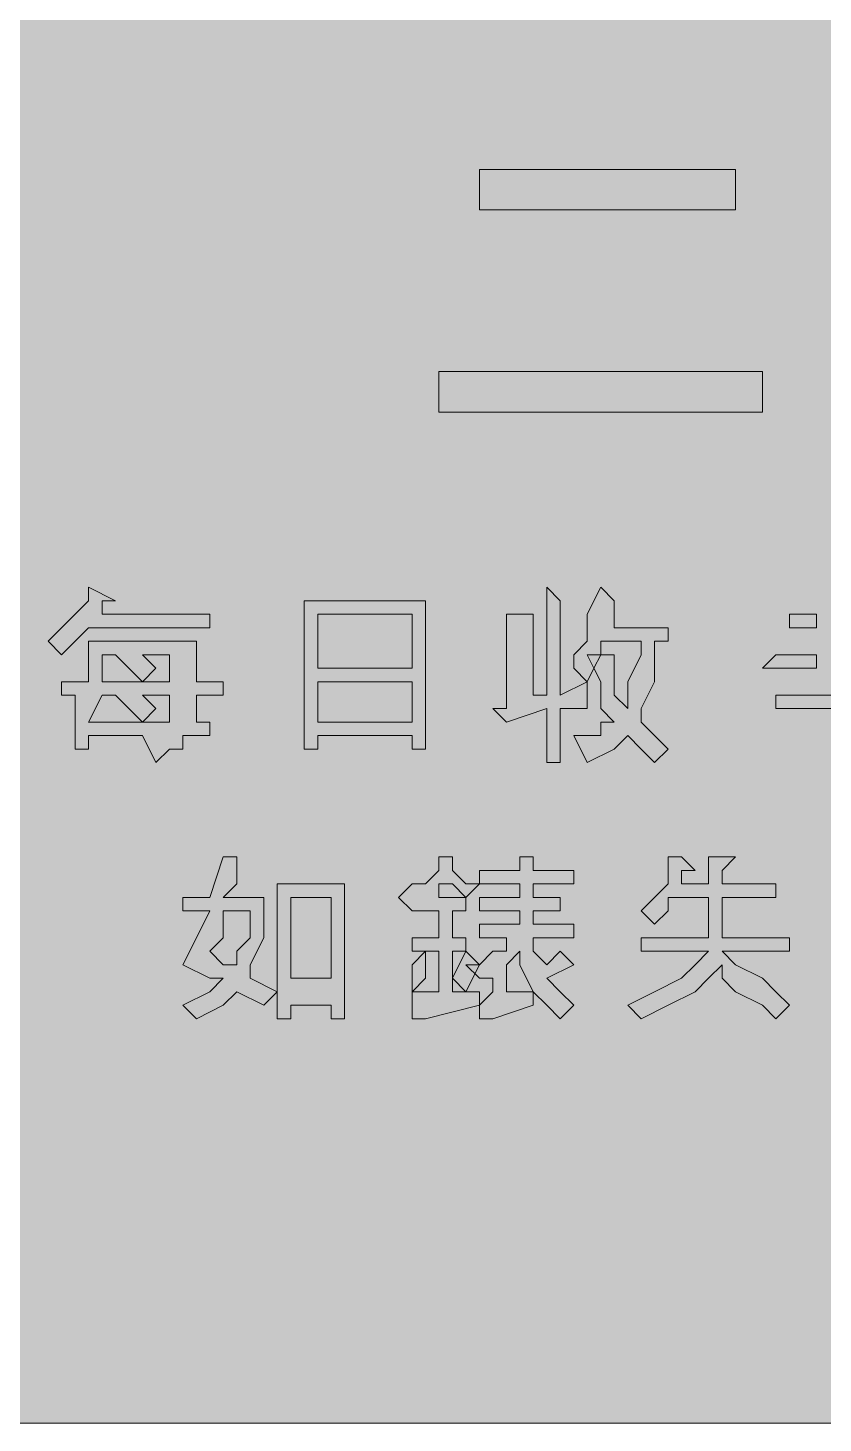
# Model space of a CAD drawing. Header units: metres. Extents: x 10 to 558, y 12 to 260.
# Drawn here: x 135.2 to 205.9, y 11.8 to 136 of the extents above; entities that cross this region are included whole.
import ezdxf

# ---------------------------------------------------------------- set-up
doc = ezdxf.new("R2010")
doc.units = ezdxf.units.M
doc.layers.add('FILL_BLUE_0000FF', color=7, linetype='Continuous', true_color=0x0000ff)
doc.layers.add('FILL_WHITE_FFFFFF', color=7, linetype='Continuous', true_color=0xffffff)

msp = doc.modelspace()

# ---------------------------------------------------------------- hatches: boundary and pattern name
at = {"layer": 'FILL_BLUE_0000FF', "true_color": 0x0000ff}
h = msp.add_hatch(color=7, dxfattribs=at)
h.dxf.hatch_style = 1
h.paths.add_polyline_path([(551.8, 260.11), (552.54, 259.95), (553.8, 259.41), (554.83, 258.64), (555.75, 257.76), (556.54, 257.26), (557.14, 256.67), (557.56, 256.03), (557.85, 255.36), (558.11, 254.05), (558.15, 252.96), (558.15, 18.96), (558.15, 16.56), (555.75, 14.16), (554.83, 13.28), (553.8, 12.51), (552.54, 11.97), (551.8, 11.81), (550.95, 11.76), (16.95, 11.76), (16.05, 11.78), (15.15, 11.91), (14.25, 12.27), (13.35, 12.96), (12.6, 13.11), (11.83, 13.47), (10.95, 14.16), (10.55, 14.66), (10.26, 15.25), (9.9, 16.56), (9.75, 18.96), (9.75, 252.96), (9.75, 255.36), (9.94, 256.24), (10.35, 257.01), (10.95, 257.76), (11.83, 258.47), (12.6, 258.96), (13.14, 259.45), (13.3, 259.76), (13.35, 260.16), (16.95, 260.16), (550.95, 260.16), (551.8, 260.11)])
at = {"layer": 'FILL_WHITE_FFFFFF', "true_color": 0xffffff}
h = msp.add_hatch(color=7, dxfattribs=at)
h.dxf.hatch_style = 1
h.paths.add_polyline_path([(198.15, 123.36), (198.15, 119.76), (175.35, 119.76), (175.35, 123.36), (198.15, 123.36)])
h = msp.add_hatch(color=7, dxfattribs=at)
h.dxf.hatch_style = 1
h.paths.add_polyline_path([(200.55, 105.36), (200.55, 101.76), (171.75, 101.76), (171.75, 105.36), (200.55, 105.36)])
h = msp.add_hatch(color=7, dxfattribs=at)
h.dxf.hatch_style = 1
h.paths.add_polyline_path([(138.15, 82.56), (139.35, 83.76), (140.55, 84.96), (140.55, 86.16), (142.95, 84.96), (141.75, 84.96), (141.75, 83.76), (151.35, 83.76), (151.35, 82.56), (140.55, 82.56), (138.15, 80.16), (136.95, 81.36), (138.15, 82.56)])
h = msp.add_hatch(color=7, dxfattribs=at)
h.dxf.hatch_style = 1
h.paths.add_polyline_path([(184.95, 77.76), (184.95, 75.36), (182.55, 75.36), (182.55, 70.56), (181.35, 70.56), (181.35, 75.36), (177.75, 74.16), (176.55, 75.36), (177.75, 75.36), (177.75, 83.76), (178.95, 83.76), (180.15, 83.76), (180.15, 82.56), (180.15, 76.56), (181.35, 76.56), (181.35, 86.16), (182.55, 84.96), (182.55, 76.56), (184.95, 77.76)])
h = msp.add_hatch(color=7, dxfattribs=at)
h.dxf.hatch_style = 1
h.paths.add_polyline_path([(183.75, 78.96), (183.75, 80.16), (184.95, 81.36), (184.95, 83.76), (186.15, 86.16), (187.35, 84.96), (187.35, 82.56), (192.15, 82.56), (192.15, 81.36), (190.95, 81.36), (190.95, 78.96), (190.95, 77.76), (189.75, 75.36), (189.75, 74.16), (190.95, 72.96), (192.15, 71.76), (190.95, 70.56), (189.75, 71.76), (188.55, 72.96), (187.35, 71.76), (184.95, 70.56), (183.75, 72.96), (184.95, 72.96), (186.15, 72.96), (186.15, 74.16), (187.35, 74.16), (186.15, 75.36), (186.15, 76.56), (186.15, 77.76), (185.55, 78.96), (184.95, 77.76), (183.75, 78.96)])
h.paths.add_polyline_path([(186.15, 80.16), (184.95, 80.16), (185.55, 78.96), (186.15, 80.16)], flags=16)
h.paths.add_polyline_path([(187.35, 80.16), (187.35, 78.96), (187.35, 77.76), (187.35, 76.56), (188.55, 75.36), (188.55, 76.56), (188.55, 77.76), (189.75, 80.16), (189.75, 81.36), (186.15, 81.36), (186.15, 80.16), (187.35, 80.16)], flags=16)
h = msp.add_hatch(color=7, dxfattribs=at)
h.dxf.hatch_style = 1
h.paths.add_polyline_path([(170.55, 71.76), (169.35, 71.76), (169.35, 72.96), (160.95, 72.96), (160.95, 71.76), (159.75, 71.76), (159.75, 84.96), (170.55, 84.96), (170.55, 71.76)])
h.paths.add_polyline_path([(160.95, 77.76), (160.95, 74.16), (169.35, 74.16), (169.35, 77.76), (160.95, 77.76)], flags=16)
h.paths.add_polyline_path([(169.35, 83.76), (160.95, 83.76), (160.95, 78.96), (169.35, 78.96), (169.35, 83.76)], flags=16)
h = msp.add_hatch(color=7, dxfattribs=at)
h.dxf.hatch_style = 1
h.paths.add_polyline_path([(205.35, 83.76), (205.35, 82.56), (202.95, 82.56), (202.95, 83.76), (205.35, 83.76)])
h = msp.add_hatch(color=7, dxfattribs=at)
h.dxf.hatch_style = 1
h.paths.add_polyline_path([(138.15, 77.76), (140.55, 77.76), (140.55, 81.36), (150.15, 81.36), (150.15, 77.76), (152.55, 77.76), (152.55, 76.56), (150.15, 76.56), (150.15, 74.16), (151.35, 74.16), (151.35, 72.96), (148.95, 72.96), (148.95, 71.76), (147.75, 71.76), (146.55, 70.56), (145.35, 72.96), (140.55, 72.96), (140.55, 71.76), (139.35, 71.76), (139.35, 76.56), (138.15, 76.56), (138.15, 77.76)])
h.paths.add_polyline_path([(147.75, 80.16), (145.35, 80.16), (146.55, 78.96), (145.35, 77.76), (147.75, 77.76), (147.75, 80.16)], flags=16)
h.paths.add_polyline_path([(144.15, 78.96), (142.95, 80.16), (141.75, 80.16), (141.75, 77.76), (145.35, 77.76), (144.15, 78.96)], flags=16)
h.paths.add_polyline_path([(145.35, 74.16), (147.75, 74.16), (147.75, 76.56), (145.35, 76.56), (146.55, 75.36), (145.35, 74.16)], flags=16)
h.paths.add_polyline_path([(144.15, 75.36), (142.95, 76.56), (141.75, 76.56), (140.55, 74.16), (145.35, 74.16), (144.15, 75.36)], flags=16)
h = msp.add_hatch(color=7, dxfattribs=at)
h.dxf.hatch_style = 1
h.paths.add_polyline_path([(201.75, 80.16), (205.35, 80.16), (205.35, 78.96), (200.55, 78.96), (201.75, 80.16)])
h = msp.add_hatch(color=7, dxfattribs=at)
h.dxf.hatch_style = 1
h.paths.add_polyline_path([(201.75, 76.56), (207.75, 76.56), (207.75, 75.36), (201.75, 75.36), (201.75, 76.56)])
h = msp.add_hatch(color=7, dxfattribs=at)
h.dxf.hatch_style = 1
h.paths.add_polyline_path([(151.35, 57.36), (148.95, 57.36), (148.95, 58.56), (151.35, 58.56), (152.55, 62.16), (153.75, 62.16), (153.75, 60.96), (153.75, 59.76), (152.55, 58.56), (156.15, 58.56), (156.15, 57.36), (156.15, 56.16), (156.15, 54.96), (154.95, 52.56), (154.95, 51.36), (157.35, 50.16), (156.15, 48.96), (153.75, 50.16), (152.55, 48.96), (150.15, 47.76), (148.95, 48.96), (151.35, 50.16), (152.55, 51.36), (151.35, 51.36), (148.95, 52.56), (150.15, 54.96), (151.35, 57.36)])
h.paths.add_polyline_path([(151.35, 53.76), (152.55, 52.56), (153.75, 52.56), (153.75, 53.76), (154.95, 54.96), (154.95, 56.16), (154.95, 57.36), (152.55, 57.36), (152.55, 54.96), (151.35, 53.76)], flags=16)
h = msp.add_hatch(color=7, dxfattribs=at)
h.dxf.hatch_style = 1
h.paths.add_polyline_path([(172.95, 57.36), (172.95, 54.96), (174.15, 54.96), (174.15, 53.76), (172.95, 53.76), (172.95, 50.16), (175.35, 50.16), (175.35, 48.96), (170.55, 47.76), (169.35, 47.76), (169.35, 48.96), (169.35, 50.16), (171.75, 50.16), (171.75, 53.76), (169.35, 53.76), (169.35, 54.96), (171.75, 54.96), (171.75, 57.36), (169.35, 57.36), (168.15, 58.56), (169.35, 59.76), (170.55, 59.76), (171.75, 60.96), (171.75, 62.16), (172.95, 62.16), (172.95, 60.96), (174.15, 59.76), (175.35, 59.76), (174.15, 58.56), (174.15, 57.36), (172.95, 57.36)])
h.paths.add_polyline_path([(172.95, 59.76), (171.75, 59.76), (171.75, 58.56), (174.15, 58.56), (172.95, 59.76)], flags=16)
h = msp.add_hatch(color=7, dxfattribs=at)
h.dxf.hatch_style = 1
h.paths.add_polyline_path([(176.55, 47.76), (175.35, 47.76), (175.35, 48.96), (176.55, 50.16), (176.55, 51.36), (175.35, 51.36), (174.15, 52.56), (175.35, 52.56), (176.55, 53.76), (177.75, 53.76), (177.75, 54.96), (175.35, 54.96), (175.35, 56.16), (178.95, 56.16), (178.95, 57.36), (175.35, 57.36), (175.35, 58.56), (178.95, 58.56), (178.95, 59.76), (175.35, 59.76), (175.35, 60.96), (178.95, 60.96), (178.95, 62.16), (180.15, 62.16), (180.15, 60.96), (183.75, 60.96), (183.75, 59.76), (180.15, 59.76), (180.15, 58.56), (182.55, 58.56), (182.55, 57.36), (180.15, 57.36), (180.15, 56.16), (183.75, 56.16), (183.75, 54.96), (180.15, 54.96), (180.15, 53.76), (181.35, 52.56), (182.55, 53.76), (183.75, 52.56), (181.35, 51.36), (182.55, 50.16), (183.75, 48.96), (182.55, 47.76), (181.35, 48.96), (180.15, 50.16), (180.15, 48.96), (176.55, 47.76)])
h.paths.add_polyline_path([(178.95, 52.56), (178.95, 53.76), (177.75, 52.56), (177.75, 50.16), (180.15, 50.16), (178.95, 52.56)], flags=16)
h = msp.add_hatch(color=7, dxfattribs=at)
h.dxf.hatch_style = 1
h.paths.add_polyline_path([(194.55, 60.96), (193.35, 60.96), (193.35, 59.76), (195.75, 59.76), (195.75, 62.16), (196.95, 62.16), (198.15, 62.16), (196.95, 60.96), (196.95, 59.76), (201.75, 59.76), (201.75, 58.56), (196.95, 58.56), (196.95, 54.96), (202.95, 54.96), (202.95, 53.76), (196.95, 53.76), (198.15, 52.56), (200.55, 51.36), (201.75, 50.16), (202.95, 48.96), (201.75, 47.76), (200.55, 48.96), (198.15, 50.16), (196.95, 51.36), (196.95, 52.56), (195.75, 51.36), (194.55, 50.16), (192.15, 48.96), (189.75, 47.76), (188.55, 48.96), (190.95, 50.16), (193.35, 51.36), (194.55, 52.56), (195.75, 53.76), (189.75, 53.76), (189.75, 54.96), (195.75, 54.96), (195.75, 58.56), (192.15, 58.56), (192.15, 57.36), (190.95, 56.16), (189.75, 57.36), (190.95, 58.56), (192.15, 59.76), (192.15, 62.16), (193.35, 62.16), (194.55, 60.96)])
h = msp.add_hatch(color=7, dxfattribs=at)
h.dxf.hatch_style = 1
h.paths.add_polyline_path([(163.35, 59.76), (163.35, 47.76), (162.15, 47.76), (162.15, 48.96), (158.55, 48.96), (158.55, 47.76), (157.35, 47.76), (157.35, 59.76), (163.35, 59.76)])
h.paths.add_polyline_path([(162.15, 58.56), (158.55, 58.56), (158.55, 51.36), (162.15, 51.36), (162.15, 58.56)], flags=16)
h = msp.add_hatch(color=7, dxfattribs=at)
h.dxf.hatch_style = 1
h.paths.add_polyline_path([(170.55, 52.56), (170.55, 51.36), (169.35, 50.16), (169.35, 51.36), (169.35, 52.56), (170.55, 53.76), (170.55, 52.56)])
h = msp.add_hatch(color=7, dxfattribs=at)
h.dxf.hatch_style = 1
h.paths.add_polyline_path([(174.15, 53.76), (175.35, 52.56), (174.15, 50.16), (172.95, 51.36), (174.15, 53.76)])

# ---------------------------------------------------------------- linework, layer by layer
at = {"layer": 'FILL_BLUE_0000FF', "lineweight": 0, "true_color": 0x0000ff}
msp.add_lwpolyline([(550.95, 11.76), (16.95, 11.76)], dxfattribs=at)
at = {"layer": 'FILL_WHITE_FFFFFF', "lineweight": 0, "true_color": 0xffffff}
for points in [[(198.15, 123.36), (198.15, 119.76), (175.35, 119.76), (175.35, 123.36)], [(200.55, 105.36), (200.55, 101.76), (171.75, 101.76), (171.75, 105.36)], [(138.15, 82.56), (139.35, 83.76), (140.55, 84.96), (140.55, 86.16), (142.95, 84.96), (141.75, 84.96), (141.75, 83.76), (151.35, 83.76), (151.35, 82.56), (140.55, 82.56), (138.15, 80.16), (136.95, 81.36)], [(184.95, 77.76), (184.95, 75.36), (182.55, 75.36), (182.55, 70.56), (181.35, 70.56), (181.35, 75.36), (177.75, 74.16), (176.55, 75.36), (177.75, 75.36), (177.75, 83.76), (178.95, 83.76), (180.15, 83.76), (180.15, 82.56), (180.15, 76.56), (181.35, 76.56), (181.35, 86.16), (182.55, 84.96), (182.55, 76.56)], [(183.75, 78.96), (183.75, 80.16), (184.95, 81.36), (184.95, 83.76), (186.15, 86.16), (187.35, 84.96), (187.35, 82.56), (192.15, 82.56), (192.15, 81.36), (190.95, 81.36), (190.95, 78.96), (190.95, 77.76), (189.75, 75.36), (189.75, 74.16), (190.95, 72.96), (192.15, 71.76), (190.95, 70.56), (189.75, 71.76), (188.55, 72.96), (187.35, 71.76), (184.95, 70.56), (183.75, 72.96), (184.95, 72.96), (186.15, 72.96), (186.15, 74.16), (187.35, 74.16), (186.15, 75.36), (186.15, 76.56), (186.15, 77.76), (185.55, 78.96), (184.95, 77.76)], [(170.55, 71.76), (169.35, 71.76), (169.35, 72.96), (160.95, 72.96), (160.95, 71.76), (159.75, 71.76), (159.75, 84.96), (170.55, 84.96)], [(169.35, 83.76), (160.95, 83.76), (160.95, 78.96), (169.35, 78.96)], [(205.35, 83.76), (205.35, 82.56), (202.95, 82.56), (202.95, 83.76)], [(138.15, 77.76), (140.55, 77.76), (140.55, 81.36), (150.15, 81.36), (150.15, 77.76), (152.55, 77.76), (152.55, 76.56), (150.15, 76.56), (150.15, 74.16), (151.35, 74.16), (151.35, 72.96), (148.95, 72.96), (148.95, 71.76), (147.75, 71.76), (146.55, 70.56), (145.35, 72.96), (140.55, 72.96), (140.55, 71.76), (139.35, 71.76), (139.35, 76.56), (138.15, 76.56)], [(187.35, 80.16), (187.35, 78.96), (187.35, 77.76), (187.35, 76.56), (188.55, 75.36), (188.55, 76.56), (188.55, 77.76), (189.75, 80.16), (189.75, 81.36), (186.15, 81.36), (186.15, 80.16)], [(144.15, 78.96), (142.95, 80.16), (141.75, 80.16), (141.75, 77.76), (145.35, 77.76)], [(147.75, 80.16), (145.35, 80.16), (146.55, 78.96), (145.35, 77.76), (147.75, 77.76)], [(186.15, 80.16), (184.95, 80.16), (185.55, 78.96)], [(201.75, 80.16), (205.35, 80.16), (205.35, 78.96), (200.55, 78.96)], [(160.95, 77.76), (160.95, 74.16), (169.35, 74.16), (169.35, 77.76)], [(144.15, 75.36), (142.95, 76.56), (141.75, 76.56), (140.55, 74.16), (145.35, 74.16)], [(145.35, 74.16), (147.75, 74.16), (147.75, 76.56), (145.35, 76.56), (146.55, 75.36)], [(201.75, 76.56), (207.75, 76.56), (207.75, 75.36), (201.75, 75.36)], [(151.35, 57.36), (148.95, 57.36), (148.95, 58.56), (151.35, 58.56), (152.55, 62.16), (153.75, 62.16), (153.75, 60.96), (153.75, 59.76), (152.55, 58.56), (156.15, 58.56), (156.15, 57.36), (156.15, 56.16), (156.15, 54.96), (154.95, 52.56), (154.95, 51.36), (157.35, 50.16), (156.15, 48.96), (153.75, 50.16), (152.55, 48.96), (150.15, 47.76), (148.95, 48.96), (151.35, 50.16), (152.55, 51.36), (151.35, 51.36), (148.95, 52.56), (150.15, 54.96)], [(172.95, 57.36), (172.95, 54.96), (174.15, 54.96), (174.15, 53.76), (172.95, 53.76), (172.95, 50.16), (175.35, 50.16), (175.35, 48.96), (170.55, 47.76), (169.35, 47.76), (169.35, 48.96), (169.35, 50.16), (171.75, 50.16), (171.75, 53.76), (169.35, 53.76), (169.35, 54.96), (171.75, 54.96), (171.75, 57.36), (169.35, 57.36), (168.15, 58.56), (169.35, 59.76), (170.55, 59.76), (171.75, 60.96), (171.75, 62.16), (172.95, 62.16), (172.95, 60.96), (174.15, 59.76), (175.35, 59.76), (174.15, 58.56), (174.15, 57.36)], [(176.55, 47.76), (175.35, 47.76), (175.35, 48.96), (176.55, 50.16), (176.55, 51.36), (175.35, 51.36), (174.15, 52.56), (175.35, 52.56), (176.55, 53.76), (177.75, 53.76), (177.75, 54.96), (175.35, 54.96), (175.35, 56.16), (178.95, 56.16), (178.95, 57.36), (175.35, 57.36), (175.35, 58.56), (178.95, 58.56), (178.95, 59.76), (175.35, 59.76), (175.35, 60.96), (178.95, 60.96), (178.95, 62.16), (180.15, 62.16), (180.15, 60.96), (183.75, 60.96), (183.75, 59.76), (180.15, 59.76), (180.15, 58.56), (182.55, 58.56), (182.55, 57.36), (180.15, 57.36), (180.15, 56.16), (183.75, 56.16), (183.75, 54.96), (180.15, 54.96), (180.15, 53.76), (181.35, 52.56), (182.55, 53.76), (183.75, 52.56), (181.35, 51.36), (182.55, 50.16), (183.75, 48.96), (182.55, 47.76), (181.35, 48.96), (180.15, 50.16), (180.15, 48.96)], [(194.55, 60.96), (193.35, 60.96), (193.35, 59.76), (195.75, 59.76), (195.75, 62.16), (196.95, 62.16), (198.15, 62.16), (196.95, 60.96), (196.95, 59.76), (201.75, 59.76), (201.75, 58.56), (196.95, 58.56), (196.95, 54.96), (202.95, 54.96), (202.95, 53.76), (196.95, 53.76), (198.15, 52.56), (200.55, 51.36), (201.75, 50.16), (202.95, 48.96), (201.75, 47.76), (200.55, 48.96), (198.15, 50.16), (196.95, 51.36), (196.95, 52.56), (195.75, 51.36), (194.55, 50.16), (192.15, 48.96), (189.75, 47.76), (188.55, 48.96), (190.95, 50.16), (193.35, 51.36), (194.55, 52.56), (195.75, 53.76), (189.75, 53.76), (189.75, 54.96), (195.75, 54.96), (195.75, 58.56), (192.15, 58.56), (192.15, 57.36), (190.95, 56.16), (189.75, 57.36), (190.95, 58.56), (192.15, 59.76), (192.15, 62.16), (193.35, 62.16)], [(163.35, 59.76), (163.35, 47.76), (162.15, 47.76), (162.15, 48.96), (158.55, 48.96), (158.55, 47.76), (157.35, 47.76), (157.35, 59.76)], [(172.95, 59.76), (171.75, 59.76), (171.75, 58.56), (174.15, 58.56)], [(162.15, 58.56), (158.55, 58.56), (158.55, 51.36), (162.15, 51.36)], [(151.35, 53.76), (152.55, 52.56), (153.75, 52.56), (153.75, 53.76), (154.95, 54.96), (154.95, 56.16), (154.95, 57.36), (152.55, 57.36), (152.55, 54.96)], [(170.55, 52.56), (170.55, 51.36), (169.35, 50.16), (169.35, 51.36), (169.35, 52.56), (170.55, 53.76)], [(174.15, 53.76), (175.35, 52.56), (174.15, 50.16), (172.95, 51.36)], [(178.95, 52.56), (178.95, 53.76), (177.75, 52.56), (177.75, 50.16), (180.15, 50.16)]]:
    msp.add_lwpolyline(points, close=True, dxfattribs=at)

doc.saveas('drawing.dxf')
